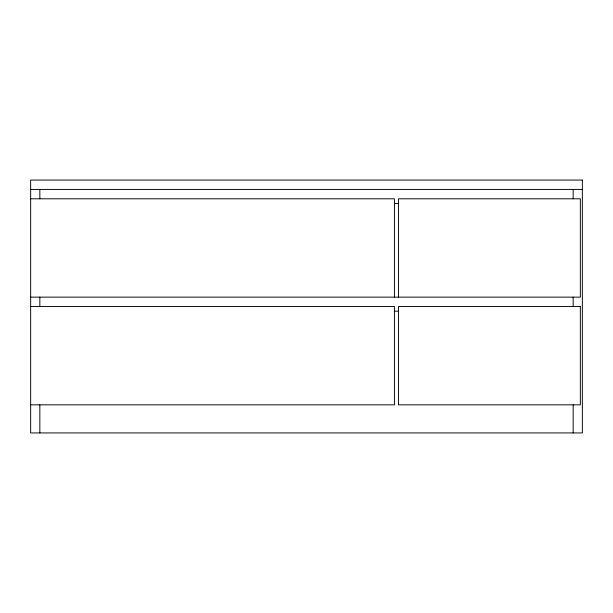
<?xml version="1.0" encoding="UTF-8"?>
<svg xmlns="http://www.w3.org/2000/svg" width="613" height="613" viewBox="0 0 613 613"><rect width="100%" height="100%" fill="white"/><g stroke="black" fill="none" stroke-linecap="round" stroke-linejoin="round"><path stroke-width="0.92" d="M30.65 189.432L582.35 189.432M30.65 198.796L394.427 198.796L394.427 297.136M394.427 203.485L398.45 203.485M30.65 297.136L580.342 297.136L580.342 198.796L398.45 198.796L398.45 297.136M30.65 306.5L394.427 306.5L394.427 404.833L30.65 404.833M394.427 311.182L398.45 311.182M573.155 189.432L573.155 198.796M573.155 297.136L573.155 306.5M573.155 404.833L573.155 432.931M39.845 189.432L39.845 198.796M39.845 297.136L39.845 306.5M39.845 404.833L39.845 432.931M582.35 180.069L30.65 180.069L30.65 432.931L582.35 432.931L582.35 180.069M580.342 306.5L398.45 306.5L398.45 404.833L580.342 404.833L580.342 306.5"/></g></svg>
